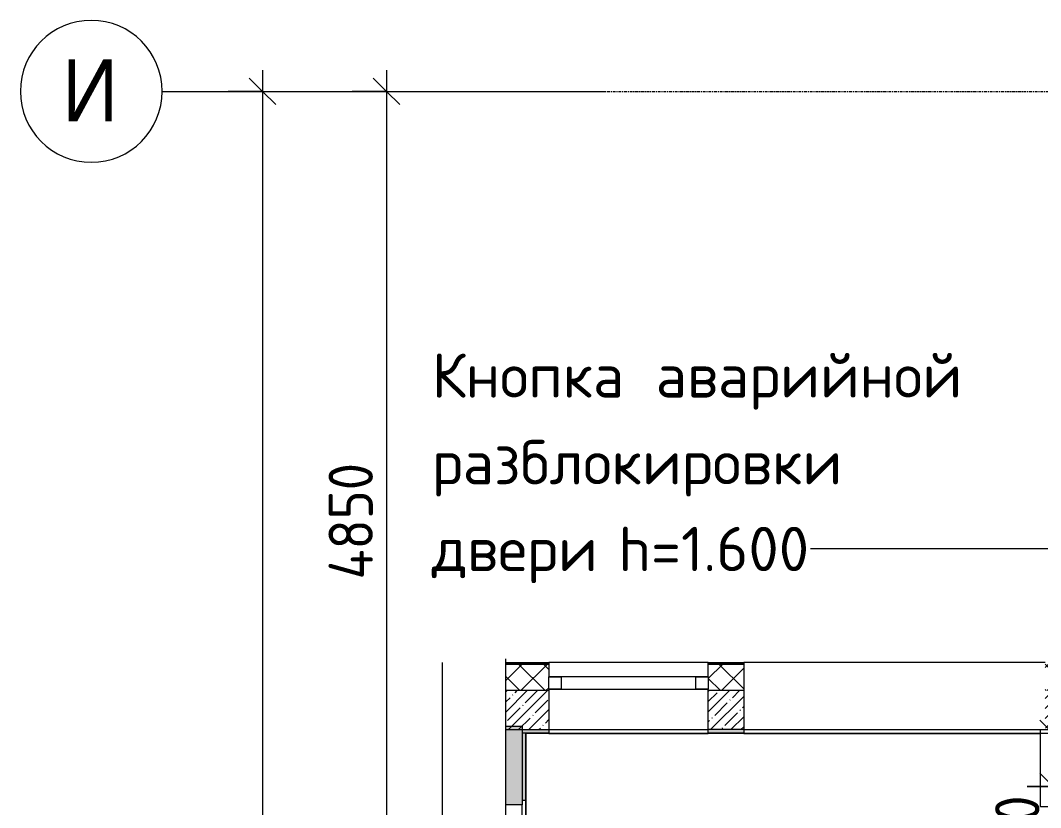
# Model space of a CAD drawing. Header units: millimetres. Extents: x 35928 to 232966, y -8553 to 29000.
# Drawn here: x 35928 to 41685, y 22960 to 27400 of the extents above; entities that cross this region are included whole.
import ezdxf

# ---------------------------------------------------------------- set-up
doc = ezdxf.new("R2010")
doc.units = ezdxf.units.MM
doc.linetypes.add('Осевая', pattern=[31.75, 6.35, -4.7625, 15.875, -4.7625])
for name, color, linetype, lineweight in [('A-ANNO-DIMS', 7, 'Continuous', 9), ('A-ANNO-DIMS-100', 7, 'Continuous', 9), ('A-DETL-GENF', 7, 'Continuous', 9), ('A-GLAZ', 7, 'Continuous', 9), ('A-GLAZ-1', 7, 'Continuous', 13), ('A-WALL', 7, 'Continuous', 9), ('G-ANNO-TEXT', 7, 'Continuous', 9), ('I-WALL', 7, 'Continuous', 9), ('Оси', 7, 'Continuous', 9), ('Оси-1', 7, 'Continuous', 20), ('Оси-2', 7, 'Осевая', 9)]:
    doc.layers.add(name, color=color, linetype=linetype, lineweight=lineweight)
for name, color, linetype, lineweight, true_color in [('A-WALL-1', 7, 'Continuous', 9, 0x3c3c3c), ('A-WALL-2', 7, 'Continuous', 9, 0x535353), ('A-WALL-FNSH-1', 7, 'Continuous', 9, 0x3c3c3c), ('I-WALL-1', 7, 'Continuous', 9, 0x535353)]:
    doc.layers.add(name, color=color, linetype=linetype, lineweight=lineweight, true_color=true_color)
doc.styles.add('Arial', font='arial.ttf', dxfattribs={"width": 0.9, "height": 350})
doc.styles.add('ISOCPEUR', font='isocpeur.ttf', dxfattribs={"width": 0.9, "height": 250})
doc.styles.add('ISOCPEUR_1', font='isocpeur.ttf', dxfattribs={"height": 250})
doc.dimstyles.new('ISO-2_5_0_9К_БОЛЬШОЙ', dxfattribs={"dimscale": 304.8, "dimtxt": 248.995294, "dimasz": 0.492126, "dimexe": 0.393701, "dimexo": 0.984252, "dimgap": 0, "dimtad": 1, "dimdec": 0, "dimrnd": 10, "dimzin": 0, "dimdsep": 46, "dimtxsty": 'ISOCPEUR', "dimblk1": 'OBLIQUE', "dimblk2": 'OBLIQUE', "dimsah": 1, "dimcen": 0.09, "dimdle": 0.393701, "dimazin": 0, "dimtfac": 1, "dimtdec": 4, "dimtix": 1, "dimtmove": 0, "dimatfit": 3, "dimfxl": 1, "dimtvp": 1, "dimtolj": 1, "dimtzin": 0, "dimarcsym": 2})
doc.dimstyles.new('ISO-2_5_0_9К_БОЛЬШОЙ_1', dxfattribs={"dimscale": 304.8, "dimtxt": 248.995294, "dimasz": 0.492126, "dimexe": 0.393701, "dimexo": 0.984252, "dimgap": 0, "dimtad": 1, "dimdec": 0, "dimrnd": 10, "dimzin": 0, "dimdsep": 46, "dimtxsty": 'ISOCPEUR', "dimblk1": 'OBLIQUE', "dimblk2": 'OBLIQUE', "dimsah": 1, "dimcen": 0.09, "dimdle": 0.393701, "dimazin": 0, "dimtfac": 1, "dimtdec": 4, "dimtix": 1, "dimtmove": 1, "dimatfit": 3, "dimfxl": 1, "dimtvp": 1, "dimtolj": 1, "dimtzin": 0, "dimarcsym": 2})
pattern_1 = [(45, (0, 0), (-57.02463, 57.02463), []), (45, (57.025, 0), (-57.02463, 57.02463), [100.806, -20.161, 3.353, -16.808])]
pattern_2 = [(0, (0, 0), (121.92, 30.48), [10.058, -81.382, 10.058, -81.382, -487.68]), (0, (0, 0), (121.92, 30.48), [-182.88, 10.058, -172.822, 10.058, -81.382, -213.36]), (0, (0, 0), (121.92, 30.48), [-457.2, 10.058, -50.902, 10.058, -142.342]), (120, (45.72, 15.24), (-87.356454, 90.345817), [10.058, -81.382, 10.058, -81.382, -487.68]), (120, (45.72, 15.24), (-87.356454, 90.345817), [-182.88, 10.058, -172.822, 10.058, -81.382, -213.36]), (120, (45.72, 15.24), (-87.356454, 90.345817), [-457.2, 10.058, -50.902, 10.058, -142.342]), (240, (60.96, 76.2), (-34.563546, -120.825817), [10.058, -81.382, 10.058, -81.382, -487.68]), (240, (60.96, 76.2), (-34.563546, -120.825817), [-182.88, 10.058, -172.822, 10.058, -81.382, -213.36]), (240, (60.96, 76.2), (-34.563546, -120.825817), [-457.2, 10.058, -50.902, 10.058, -142.342])]

# ---------------------------------------------------------------- blocks, each defined once
blk = doc.blocks.new('120_Окно_СКБ_1Ст - 120_Окно_СКБ_1Ст 900х2500_h_ глухое-23537403-Сводный план потолков 1 этажа в осях 12-23')
at = {"layer": 'A-GLAZ'}
for p, q in [((450, 3), (-450, 3)), ((-450, -67), (450, -67))]:
    blk.add_line(p, q, dxfattribs=at)
at = {"layer": 'A-GLAZ-1'}
for p, q in [((-450, -67), (-450, 3)), ((-450, 3), (-380, 3)), ((-380, 3), (-380, -67)), ((380, -67), (380, 3)), ((380, 3), (450, 3)), ((450, 3), (450, -67)), ((-380, -67), (-450, -67)), ((450, -67), (380, -67))]:
    blk.add_line(p, q, dxfattribs=at)
blk = doc.blocks.new('DET_L_Линия разрыва - М100-30654842-Сводный план потолков 1 этажа в осях 12-23')
at = {"layer": 'A-DETL-GENF'}
blk.add_line((11739.9, 0), (0, 0), dxfattribs=at)
blk = doc.blocks.new('Ось сетки - D8-29747960-Сводный план потолков 1 этажа в осях 12-23')
at = {"layer": 'Оси-1'}
for start, end in [(360, 180), (180, 360)]:
    blk.add_arc((0, 0), 4, start, end, dxfattribs=at)
blk = doc.blocks.new('DIMBLOCK19-Сводный план потолков 1 этажа в осях 12-23')
at = {"layer": 'A-ANNO-DIMS-100'}
for p, q in [((37993.8, 27120), (37993.8, 22150)), ((37799.9, 27000), (38113.8, 27000)), ((37993.8, 27000), (37799.9, 27000)), ((37799.9, 22150), (38113.8, 22150)), ((37993.8, 22150), (37799.9, 22150))]:
    blk.add_line(p, q, dxfattribs=at)
at = {"layer": 'A-ANNO-DIMS-100', "lineweight": 20}
for p, q in [((37993.8, 27000), (37918.8, 27075)), ((37993.8, 27000), (38068.8, 26925)), ((37993.8, 22150), (37918.8, 22225)), ((37993.8, 22150), (38068.8, 22075))]:
    blk.add_line(p, q, dxfattribs=at)
at = {"layer": 'A-ANNO-DIMS-100', "color": 0, "insert": (37667.2, 24247), "char_height": 250, "width": 787.208, "attachment_point": 1, "rotation": 90, "line_spacing_factor": 1.149209, "style": 'ISOCPEUR'}
blk.add_mtext('4850', dxfattribs=at)
blk = doc.blocks.new('_Oblique')
at = {"color": 0, "linetype": 'ByBlock', "lineweight": -2}
blk.add_line((-0.5, -0.5), (0.5, 0.5), dxfattribs=at)
blk = doc.blocks.new('DIMBLOCK32-Сводный план потолков 1 этажа в осях 12-23')
at = {"layer": 'A-ANNO-DIMS-100'}
for p, q in [((37293.8, 27120), (37293.8, -120)), ((37099.9, 27000), (37413.8, 27000)), ((37293.8, 27000), (37099.9, 27000)), ((37099.9, 0), (37413.8, 0)), ((37293.8, 0), (37099.9, 0))]:
    blk.add_line(p, q, dxfattribs=at)
at = {"layer": 'A-ANNO-DIMS-100', "lineweight": 20}
for p, q in [((37293.8, 27000), (37218.8, 27075)), ((37293.8, 27000), (37368.8, 26925)), ((37293.8, 0), (37218.8, 75)), ((37293.8, 0), (37368.8, -75))]:
    blk.add_line(p, q, dxfattribs=at)
at = {"layer": 'A-ANNO-DIMS-100', "color": 0, "insert": (36967.2, 13105), "char_height": 250, "width": 948.097, "attachment_point": 1, "rotation": 90, "line_spacing_factor": 1.149209, "style": 'ISOCPEUR'}
blk.add_mtext('27000', dxfattribs=at)
blk = doc.blocks.new('DIMBLOCK47-Сводный план потолков 1 этажа в осях 12-23')
at = {"layer": 'A-ANNO-DIMS-100'}
for p, q in [((41755.1, 22959), (41755.1, 23499)), ((41949, 23379), (41635.1, 23379)), ((41755.1, 23379), (41949, 23379)), ((41755.1, 23136.4), (41755.1, 23229)), ((41755.1, 22562.3), (41755.1, 23136.4)), ((41609.5, 23079), (41875.1, 23079)), ((41755.1, 23079), (41609.5, 23079))]:
    blk.add_line(p, q, dxfattribs=at)
at = {"layer": 'A-ANNO-DIMS-100', "lineweight": 20}
for p, q in [((41755.1, 23379), (41680.1, 23454)), ((41755.1, 23379), (41830.1, 23304)), ((41755.1, 23079), (41680.1, 23154)), ((41755.1, 23079), (41830.1, 23004))]:
    blk.add_line(p, q, dxfattribs=at)
at = {"layer": 'A-ANNO-DIMS-100', "color": 0, "insert": (41428.5, 22562.3), "char_height": 250, "width": 568.858, "attachment_point": 1, "rotation": 90, "line_spacing_factor": 1.149209, "style": 'ISOCPEUR'}
blk.add_mtext('300', dxfattribs=at)

msp = doc.modelspace()

# ---------------------------------------------------------------- hatches: boundary and pattern name
at = {"layer": 'A-WALL'}
h = msp.add_hatch(dxfattribs=at)
h.set_pattern_fill('FP_17', color=256, style=0, pattern_type=2)
h.set_pattern_definition([(45, (0, 0), (-70.71068, 70.71068), []), (135, (0, 0), (-70.71068, -70.71068), [])])
h.paths.add_polyline_path([(41930, 23619.7), (41930, 23769.7), (41710, 23769.7), (41710, 23620), (41910, 23619.7)])
h.paths.add_polyline_path([(39810, 23620), (40010, 23620), (40010, 23769.7), (39810, 23769.7), (39810, 23627.7)])
h.paths.add_polyline_path([(38910, 23620), (38910, 23769.7), (38667.7, 23769.7), (38667.7, 23620)])
at = {"layer": 'I-WALL'}
h = msp.add_hatch(dxfattribs=at)
h.set_pattern_fill('FP_1', color=256, style=0, pattern_type=2)
h.set_pattern_definition(pattern_1)
h.paths.add_polyline_path([(42140, 23400), (42160, 23400), (42160, 23620), (41710, 23620), (41710, 23400), (41957.8, 23400)])
h.paths.add_polyline_path([(40010, 23400), (40010, 23620), (39810, 23620), (39810, 23400)])
h.paths.add_polyline_path([(38667.7, 23400), (38910, 23400), (38910, 23620), (38667.7, 23619.8), (38667.7, 23543.9)])
h = msp.add_hatch(dxfattribs=at)
h.set_pattern_fill('FP_1', color=256, style=0, pattern_type=2)
h.set_pattern_definition(pattern_1)
h.paths.add_polyline_path([(38760, 10450), (38760, 11806), (38540, 11696), (38540, 11523.7), (38667.7, 11459.9), (38667.7, 10450), (38689.6, 10450)])
h.paths.add_polyline_path([(38760, 12013.7), (38760, 12125), (38667.7, 12125), (38667.7, 12059.9)])
h.paths.add_polyline_path([(38760, 13525), (38760, 21575.3), (38667.7, 21575.3), (38667.7, 13525)])
h.paths.add_polyline_path([(38667.7, 22975.3), (38760, 22975.3), (38760, 23420.3), (38667.7, 23420.3), (38667.7, 22999.8)])
h = msp.add_hatch(dxfattribs=at)
h.set_pattern_fill('FP_58', color=256, style=0, pattern_type=2)
h.set_pattern_definition(pattern_2)
h.paths.add_polyline_path([(39810, 23380), (40010, 23380), (40010, 23400), (39810, 23400)])
h.paths.add_polyline_path([(42140, 23380), (42140, 23400), (41760, 23400), (41760, 23380), (42127, 23380)])
h.paths.add_polyline_path([(38793, 23380), (38910, 23380), (38910, 23400), (38760, 23400), (38760, 23380), (38780, 23380)])
h = msp.add_hatch(dxfattribs=at)
h.set_pattern_fill('FP_58', color=256, style=0, pattern_type=2)
h.set_pattern_definition(pattern_2)
h.paths.add_polyline_path([(38760, 15200), (38780, 15200), (38780, 21550.3), (38760, 21550.3), (38760, 15570.6)])
h.paths.add_polyline_path([(38760, 23000.3), (38780, 23000.3), (38780, 23380), (38760, 23380)])

# ---------------------------------------------------------------- linework, layer by layer
at = {"layer": 'A-WALL'}
for p, q in [((38667.7, 23772.7), (38910, 23772.7)), ((38667.7, 23769.7), (38910, 23769.7)), ((39810, 23772.7), (40010, 23772.7)), ((39810, 23769.7), (40010, 23769.7)), ((38910, 23620), (38667.7, 23620)), ((40010, 23620), (39810, 23620)), ((38910, 23380), (38760, 23380)), ((41685, 23400), (42160, 23400))]:
    msp.add_line(p, q, dxfattribs=at)
at = {"layer": 'A-WALL-1'}
for p, q in [((38910, 23769.7), (38910, 23697.7)), ((39810, 23697.7), (39810, 23769.7)), ((40010, 23769.7), (40010, 23380)), ((38910, 23627.7), (38910, 23380)), ((39810, 23380), (39810, 23627.7)), ((38667.7, 23420.3), (38760, 23420.3)), ((38667.7, 23400), (38910, 23400)), ((38760, 23420.3), (38760, 22975.3)), ((38780, 23380), (38780, 23379)), ((40010, 23400), (39810, 23400)), ((40010, 23380), (39810, 23380)), ((41685, 22965), (41685, 23400)), ((38760, 22975.3), (38667.7, 22975.3)), ((38780, 23000.3), (38760, 23000.3)), ((42160, 22965), (41685, 22965))]:
    msp.add_line(p, q, dxfattribs=at)
at = {"layer": 'A-WALL-2'}
for p, q in [((39810, 23777.7), (38910, 23777.7)), ((41710, 23777.7), (40010, 23777.7))]:
    msp.add_line(p, q, dxfattribs=at)
at = {"layer": 'A-WALL-FNSH-1'}
for p, q in [((38667.7, 23777.7), (38910, 23777.7)), ((38910, 23777.7), (38910, 23769.7)), ((39810, 23777.7), (40010, 23777.7)), ((39810, 23769.7), (39810, 23777.7)), ((40010, 23777.7), (40010, 23769.7)), ((38910, 23379), (38781, 23379)), ((38910, 23380), (38910, 23379)), ((39810, 23379), (39810, 23380)), ((40010, 23379), (39810, 23379)), ((40010, 23380), (40010, 23379))]:
    msp.add_line(p, q, dxfattribs=at)
at = {"layer": 'G-ANNO-TEXT'}
for p, q in [((41214.2, 24418.8), (40386.2, 24418.8)), ((42671.2, 24418.8), (41214.2, 24418.8)), ((41704.2, 24418.8), (41214.2, 24418.8))]:
    msp.add_line(p, q, dxfattribs=at)
at = {"layer": 'I-WALL-1'}
for p, q in [((38780, 23379), (38781, 23379)), ((38780, 23379), (38780, 20700)), ((38781, 20700), (38781, 23379)), ((38910, 23400), (39810, 23400)), ((38910, 23380), (39810, 23380)), ((38910, 23379), (39810, 23379)), ((40010, 23400), (41685, 23400)), ((40010, 23380), (41685, 23380)), ((40010, 23379), (41685, 23379)), ((38760, 21575.3), (38760, 22975.3)), ((38780, 22975.3), (38781, 22975.3))]:
    msp.add_line(p, q, dxfattribs=at)
at = {"layer": 'Оси'}
for p, q in [((36728, 27000), (39228, 27000)), ((38310, 21277.7), (38310, 23777.7))]:
    msp.add_line(p, q, dxfattribs=at)
at = {"layer": 'Оси-2'}
msp.add_line((39228, 27000), (82300, 27000), dxfattribs=at)

# ---------------------------------------------------------------- block references
at = {"layer": 'A-DETL-GENF', "rotation": 270.0000000000003}
msp.add_blockref('DET_L_Линия разрыва - М100-30654842-Сводный план потолков 1 этажа в осях 12-23', (38667.7, 23799.7), dxfattribs=at)
at = {"layer": 'A-GLAZ'}
msp.add_blockref('120_Окно_СКБ_1Ст - 120_Окно_СКБ_1Ст 900х2500_h_ глухое-23537403-Сводный план потолков 1 этажа в осях 12-23', (39360, 23694.7), dxfattribs=at)
at = {"layer": 'Оси-1', "xscale": 99.99999999999993, "yscale": 99.99999999999993, "zscale": 99.99999999999993, "rotation": 269.9999999999994}
msp.add_blockref('Ось сетки - D8-29747960-Сводный план потолков 1 этажа в осях 12-23', (36328, 27000), dxfattribs=at)

# ---------------------------------------------------------------- texts
at = {"layer": 'G-ANNO-TEXT', "char_height": 250, "attachment_point": 1, "style": 'ISOCPEUR_1'}
for s, insert, width in [('Кнопка', (38249.7, 25522.7), 1346.835), ('\\fISOCPEUR|b0|i0|c204|p34|; ', (39361, 25522.7), 184.388), ('аварийной', (39513.1, 25522.7), 1996.202), ('\\fISOCPEUR|b0|i0|c204|p34|; ', (41160.1, 25522.7), 64.135), ('разблокировки', (38249.7, 25033.2), 2821.94), ('\\fISOCPEUR|b0|i0|c204|p34|; ', (40578, 25033.2), 184.388), (' h=1.600', (39142.7, 24543.8), 1507.172), ('двери', (38249.7, 24543.8), 1082.278)]:
    msp.add_mtext(s, dxfattribs=dict(at, insert=insert, width=width))
at = {"layer": 'Оси', "insert": (36163.5, 27181), "char_height": 350, "width": 389.62, "attachment_point": 1, "style": 'Arial'}
msp.add_mtext('\\fArial|b0|i0|c204|p34|;\\W.9;И', dxfattribs=at)

# ---------------------------------------------------------------- dimensions: what is measured, and where the dimension line sits
at = {"layer": 'A-ANNO-DIMS'}
for base, p1, p2, override, picture, middle in [((37293.8, 0), (37399.9, 27000), (37399.9, 0), {"dimpost": '<>', "dimfxl": 26999.999823}, 'DIMBLOCK32-Сводный план потолков 1 этажа в осях 12-23', (37168.8, 13500)), ((37993.8, 22150), (38099.9, 27000), (38099.9, 22150), {"dimpost": '<>', "dimfxl": 4849.999753}, 'DIMBLOCK19-Сводный план потолков 1 этажа в осях 12-23', (37868.8, 24575))]:
    dim = msp.add_linear_dim(base=base, p1=p1, p2=p2, angle=90, dimstyle='ISO-2_5_0_9К_БОЛЬШОЙ', override=override, dxfattribs=at)
    dim.commit()
    dim.dimension.update_dxf_attribs({"geometry": picture, "text_midpoint": middle})
dim = msp.add_linear_dim(base=(41755.1, 23379), p1=(41909.5, 23079), p2=(41649, 23379), angle=90, dimstyle='ISO-2_5_0_9К_БОЛЬШОЙ_1', override={"dimpost": '<>', "dimfxl": 397.285431}, dxfattribs=at)
dim.commit()
dim.dimension.update_dxf_attribs({"geometry": 'DIMBLOCK47-Сводный план потолков 1 этажа в осях 12-23', "text_midpoint": (41595.2, 22846.8), "dimtype": 160, "text_rotation": 90})

doc.saveas('drawing.dxf')
